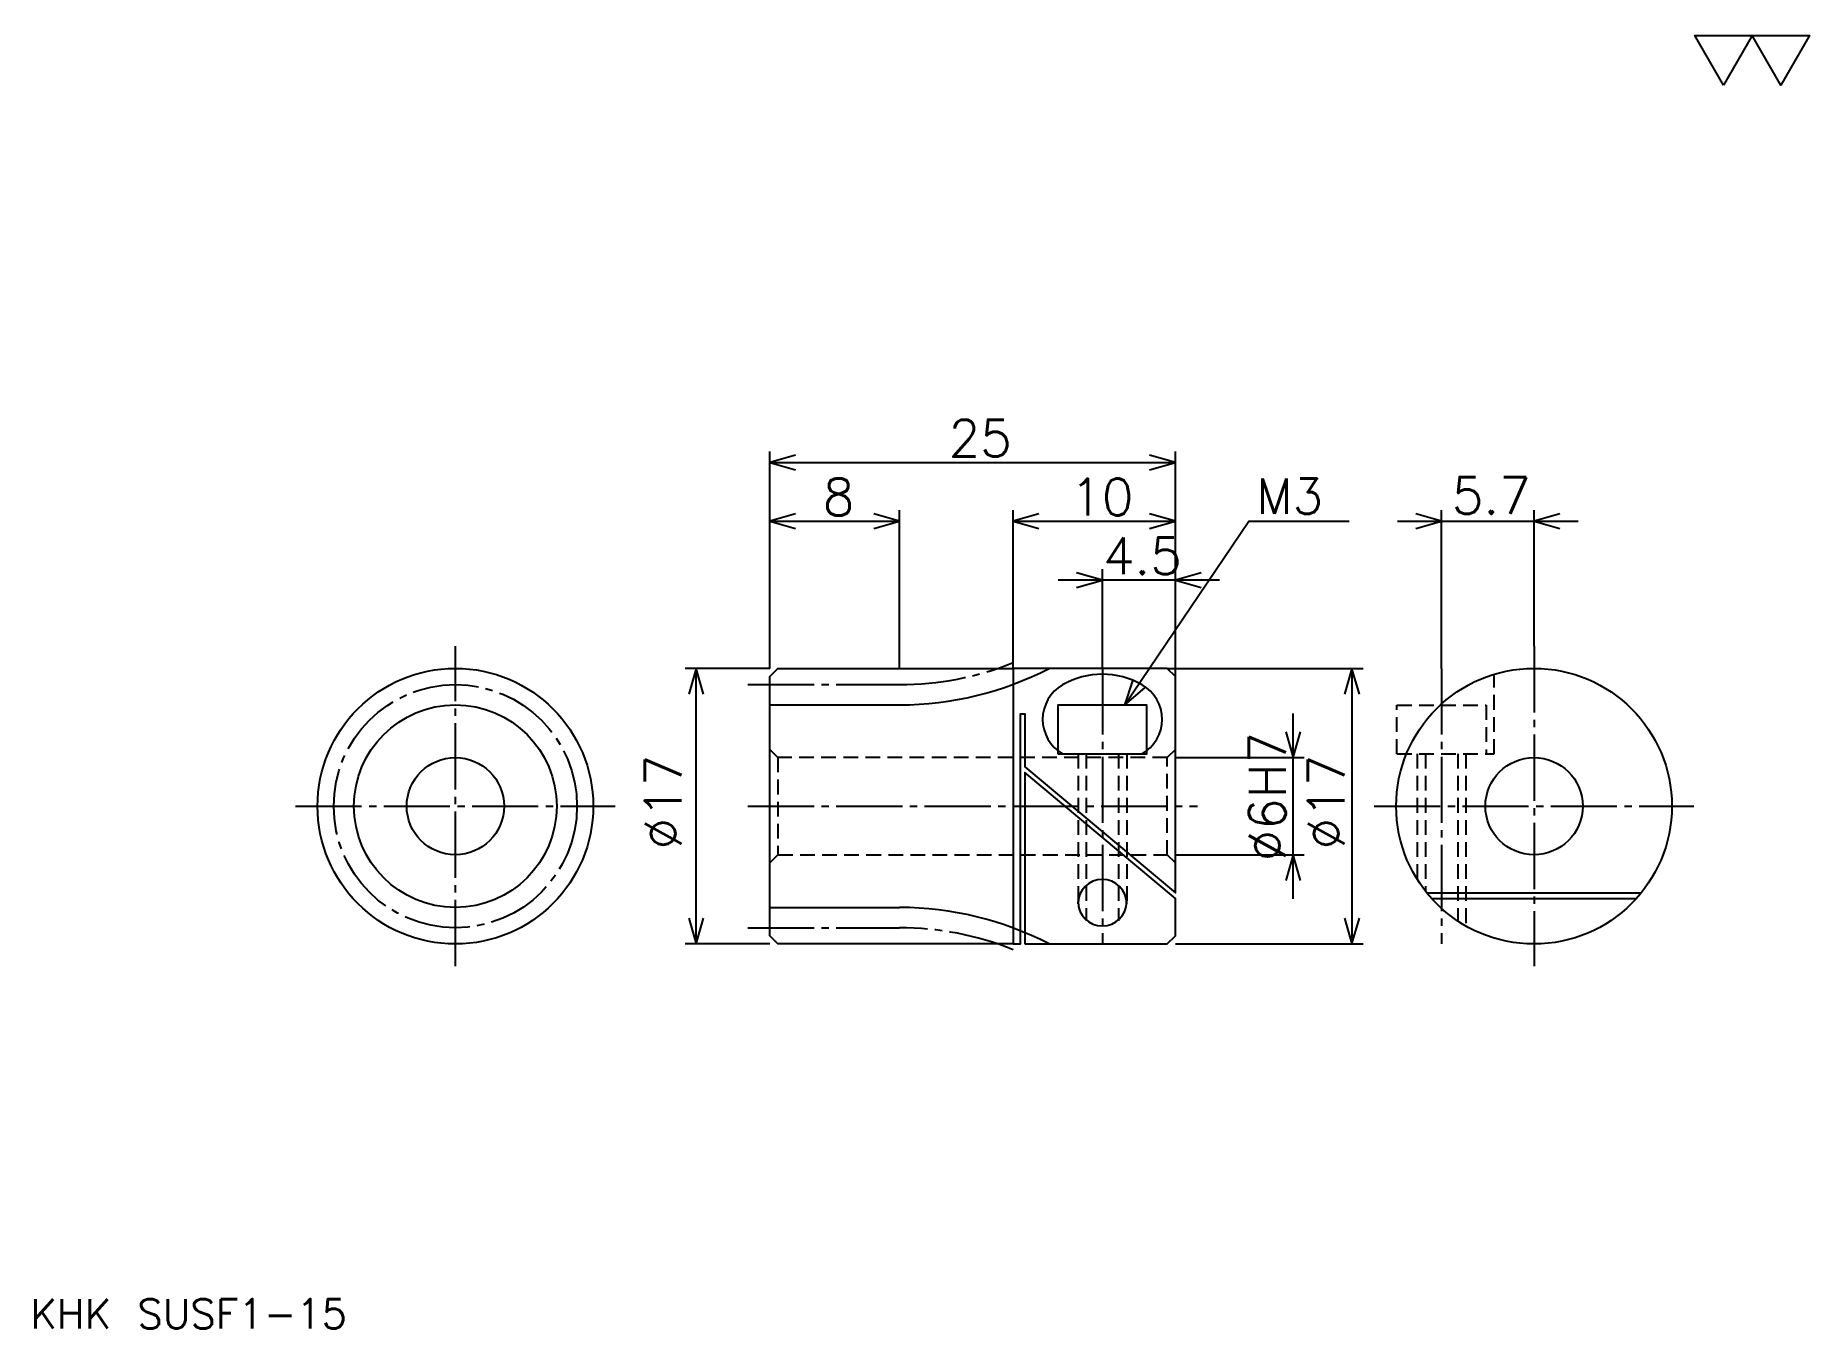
# Model space of a CAD drawing. Extents: x 5 to 114, y 5 to 85.
import ezdxf

# ---------------------------------------------------------------- set-up
doc = ezdxf.new("R2010")
doc.units = 0
doc.linetypes.add('DASHDOT', pattern=[5.446153, 4.084615, -0.453846, 0.453846, -0.453846])
doc.linetypes.add('HIDDEN', pattern=[1.361538, 0.907692, -0.453846])
doc.layers.get('0').update_dxf_attribs({"linetype": 'CONTINUOUS'})
doc.layers.add('DASHDOT', color=6, linetype='DASHDOT')
doc.layers.add('HIDDEN', color=2, linetype='HIDDEN')
doc.styles.add('KANJI', font='TXT', dxfattribs={"bigfont": 'BIGFONT'})

msp = doc.modelspace()

# ---------------------------------------------------------------- linework, layer by layer
at = {"color": 5}
for p, q in [((50.130768, 45.715385), (50.130768, 59.103844)), ((75.130768, 45.715385), (75.130768, 59.103844)), ((50.130768, 58.423077), (75.130768, 58.423077)), ((50.130768, 54.792309), (58.130768, 54.792309)), ((58.130768, 45.715385), (58.130768, 55.473076)), ((65.130768, 45.715385), (65.130768, 55.473076)), ((65.130768, 54.792309), (75.130768, 54.792309)), ((88.823074, 54.792309), (99.969223, 54.792309)), ((91.546158, 47.076923), (91.546158, 55.473076)), ((97.246155, 47.076923), (97.246155, 55.473076)), ((70.630768, 45.715385), (70.630768, 51.842308)), ((77.853844, 51.161537), (67.907692, 51.161537)), ((91.546158, 45.715385), (91.546158, 47.076923)), ((50.130768, 45.715385), (44.911537, 45.715385)), ((45.592308, 28.715385), (45.592308, 45.715385)), ((74.630768, 45.715385), (75.130768, 45.715385)), ((75.130768, 45.715385), (86.703842, 45.715385)), ((75.130768, 45.215385), (75.130768, 45.715385)), ((86.023071, 45.715385), (86.023071, 28.715385)), ((82.392303, 31.49231), (82.392303, 42.938461)), ((75.130768, 40.215385), (83.073074, 40.215385)), ((75.130768, 34.215385), (83.073074, 34.215385)), ((50.130768, 28.715385), (44.911537, 28.715385)), ((75.130768, 28.715385), (86.703842, 28.715385))]:
    msp.add_line(p, q, dxfattribs=at)
at = {"color": 4}
for p, q in [((50.130768, 43.465385), (58.130768, 43.465385)), ((68.17614, 40.445385), (73.085396, 40.445385)), ((90.636612, 31.870857), (103.855698, 31.870857)), ((50.130768, 30.965385), (58.130768, 30.965385)), ((69.130768, 31.197643), (69.130768, 31.325527)), ((72.130768, 31.197643), (72.130768, 31.325527)), ((90.940598, 31.515385), (103.551704, 31.515385))]:
    msp.add_line(p, q, dxfattribs=at)
at = {"color": 7}
msp.add_lwpolyline([(108.92308, 81.692307), (107.153084, 84.760307), (114.233078, 84.760307), (112.463081, 81.692307), (110.693077, 84.760307), (108.92308, 81.692307)], dxfattribs=at)
at = {"color": 5}
for points in [[(51.719231, 58.876923), (50.130768, 58.423077), (51.719231, 57.969231)], [(73.542305, 57.969231), (75.130768, 58.423077), (73.542305, 58.876923)], [(51.719231, 55.246155), (50.130768, 54.792309), (51.719231, 54.338463)], [(56.542305, 54.338463), (58.130768, 54.792309), (56.542305, 55.246155)], [(66.719231, 55.246155), (65.130768, 54.792309), (66.719231, 54.338463)], [(71.99231, 43.445385), (79.669228, 54.792309), (85.841537, 54.792309)], [(73.542305, 54.338463), (75.130768, 54.792309), (73.542305, 55.246155)], [(89.957687, 54.338463), (91.546158, 54.792309), (89.957687, 55.246155)], [(98.83461, 55.246155), (97.246155, 54.792309), (98.83461, 54.338463)], [(69.042305, 50.707695), (70.630768, 51.161537), (69.042305, 51.615387)], [(76.719231, 51.615387), (75.130768, 51.161537), (76.719231, 50.707695)], [(46.04615, 44.126923), (45.592308, 45.715385), (45.138458, 44.126923)], [(72.506523, 45.015343), (71.99231, 43.445385), (73.258316, 44.506706)], [(86.476921, 44.126923), (86.023071, 45.715385), (85.569229, 44.126923)], [(81.938461, 41.803848), (82.392303, 40.215385), (82.846153, 41.803848)], [(82.846153, 32.626923), (82.392303, 34.215385), (81.938461, 32.626923)], [(45.138458, 30.303846), (45.592308, 28.715385), (46.04615, 30.303846)], [(85.569229, 30.303846), (86.023071, 28.715385), (86.476921, 30.303846)]]:
    msp.add_lwpolyline(points, dxfattribs=at)
at = {"color": 4}
for points in [[(65.130768, 28.715385), (50.630768, 28.715385), (50.130768, 29.215385), (50.130768, 45.215385), (50.630768, 45.715385), (65.130768, 45.715385), (65.130768, 28.715385)], [(65.130768, 28.715385), (65.58461, 28.715385), (65.58461, 42.915386), (65.856918, 42.915386), (65.856918, 39.652538), (75.130768, 31.870857), (75.130768, 45.215385), (74.630768, 45.715385), (65.130768, 45.715385), (65.130768, 28.715385)], [(67.880768, 40.445385), (73.380768, 40.445385), (73.380768, 43.445385), (67.880768, 43.445385), (67.880768, 40.445385)], [(65.856918, 28.715385), (74.630768, 28.715385), (75.130768, 29.215385), (75.130768, 31.515385), (65.856918, 39.297066), (65.856918, 28.715385)]]:
    msp.add_lwpolyline(points, dxfattribs=at)
for centre, radius in [((30.738461, 37.215385), 8.5), ((30.738461, 37.215385), 8.5), ((97.246155, 37.215385), 8.5), ((30.738461, 37.215385), 6.25), ((30.738461, 37.215385), 3), ((97.246155, 37.215385), 3)]:
    msp.add_circle(centre, radius, dxfattribs=at)
for centre, radius, start, end in [((58.130768, 63.465385), 20, 270, 297.43924009), ((70.630768, 40.445385), 4.909257, 60.00000468, 119.99999532), ((69.403458, 42.571156), 2.454628, 119.99999532, 240.00000468), ((71.858078, 42.571156), 2.454628, 299.99999532, 60.00000468), ((70.630768, 31.197643), 1.5, 0, 180), ((58.130768, 10.965385), 20, 62.56075991, 90), ((70.630768, 31.325527), 1.5, 180, 0)]:
    msp.add_arc(centre, radius, start, end, dxfattribs=at)
at = {"layer": 'DASHDOT', "color": 7}
for p, q in [((30.738461, 27.353848), (30.738461, 47.076923)), ((97.246155, 47.076923), (97.246155, 27.353848)), ((70.630768, 45.715385), (70.630768, 28.715385)), ((91.546158, 45.715385), (91.546158, 28.715385)), ((48.76923, 44.715385), (58.130768, 44.715385)), ((20.876923, 37.215385), (40.599998, 37.215385)), ((48.76923, 37.215385), (76.49231, 37.215385)), ((87.384613, 37.215385), (107.107697, 37.215385)), ((48.76923, 29.715385), (58.130768, 29.715385))]:
    msp.add_line(p, q, dxfattribs=at)
msp.add_circle((30.738461, 37.215385), 7.5, dxfattribs=at)
for centre, start, end in [((58.130768, 63.465385), 270, 291.92134056), ((58.130768, 10.965385), 68.07865944, 90)]:
    msp.add_arc(centre, 18.75, start, end, dxfattribs=at)
at = {"layer": 'HIDDEN', "color": 4}
for p, q in [((75.130768, 40.715385), (74.630768, 40.215385)), ((69.130768, 40.445385), (69.130768, 31.261585)), ((69.630768, 40.445385), (69.630768, 30.133013)), ((71.630768, 40.445385), (71.630768, 30.133013)), ((72.130768, 40.445385), (72.130768, 31.261585)), ((90.046158, 40.445385), (90.046158, 32.697643)), ((90.546158, 40.445385), (90.546158, 31.984707)), ((92.546158, 40.445385), (92.546158, 30.133013)), ((93.046158, 40.445385), (93.046158, 29.825527)), ((50.130768, 33.715385), (50.630768, 34.215385)), ((75.130768, 33.715385), (74.630768, 34.215385))]:
    msp.add_line(p, q, dxfattribs=at)
for points in [[(88.796158, 40.445385), (94.796158, 40.445385), (94.796158, 45.354641)], [(88.796158, 40.445385), (88.796158, 43.445385), (94.296158, 43.445385), (94.296158, 40.445385)], [(50.130768, 40.715385), (50.630768, 40.215385), (50.630768, 34.215385), (74.630768, 34.215385), (74.630768, 40.215385), (50.630768, 40.215385)]]:
    msp.add_lwpolyline(points, dxfattribs=at)

# ---------------------------------------------------------------- texts
at = {"color": 7, "style": 'KANJI'}
for s, height, p in [('25', 2.269231, (61.155769, 58.786156)), ('8', 2.269231, (53.393269, 55.155388)), ('10', 2.269231, (68.655769, 55.155388)), ('M3', 2.178462, (80.123077, 55.246155)), ('4.5', 2.269231, (70.668266, 51.524616)), ('KHK SUSF1-15', 1.815385, (4.538462, 4.992308))]:
    msp.add_text(s, height=height, dxfattribs=at).set_placement(p)
for s, rotation, p in [('5.7', 360, (92.183655, 55.246155)), ('%%c6H7', 90, (81.938461, 33.811539)), ('%%c17', 90, (44.684612, 34.549038)), ('%%c17', 90, (85.569229, 34.549038))]:
    msp.add_text(s, height=2.269231, rotation=rotation, dxfattribs=at).set_placement(p)

doc.saveas('drawing.dxf')
